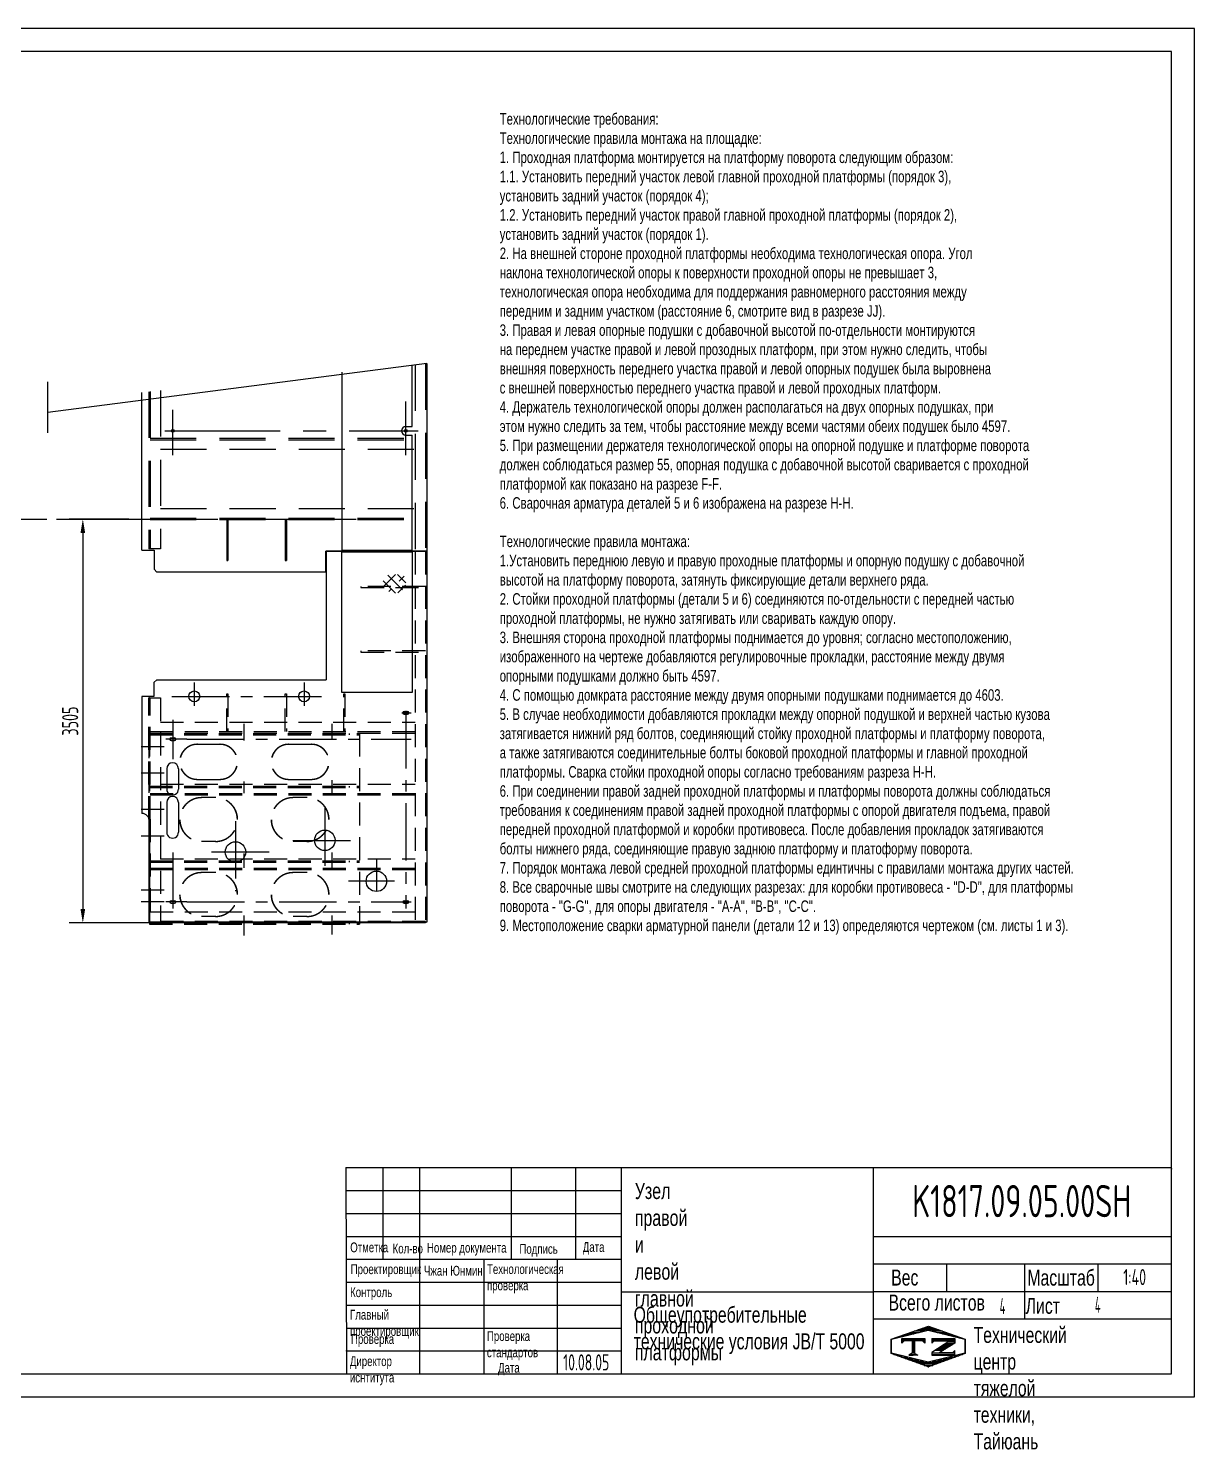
# Model space of a CAD drawing. Header units: millimetres. Extents: x 0 to 16800, y -457 to 11880.
# Drawn here: x 6679 to 16800, y -457 to 11880 of the extents above; entities that cross this region are included whole.
import ezdxf
from ezdxf.enums import TextEntityAlignment as Align

# ---------------------------------------------------------------- set-up
doc = ezdxf.new("R2010")
doc.units = ezdxf.units.MM
doc.header["$LTSCALE"] = 400
doc.linetypes.add('F', pattern=[0.75, 0.5, -0.25])
doc.linetypes.add('G', pattern=[2, 1.25, -0.25, 0.25, -0.25])
for name, color, linetype in [('01', 7, 'Continuous'), ('02', 1, 'Continuous'), ('04', 2, 'F'), ('05', 4, 'G'), ('08', 1, 'Continuous'), ('11', 3, 'Continuous'), ('THICK', 7, 'Continuous')]:
    doc.layers.add(name, color=color, linetype=linetype)
doc.styles.get("Standard").update_dxf_attribs({"font": 'isocp', "width": 0.707, "bigfont": 'intecad.shx'})
doc.dimstyles.new('INTE', dxfattribs={"dimscale": 40, "dimtxt": 3.5, "dimasz": 3, "dimexe": 3, "dimexo": 0, "dimgap": 1, "dimtad": 1, "dimdec": 3, "dimdsep": 46, "dimtxsty": 'Standard', "dimcen": 0, "dimclrd": 1, "dimclre": 1, "dimclrt": 3, "dimaunit": 1, "dimadec": 0, "dimazin": 0, "dimtfac": 1, "dimtmove": 0, "dimatfit": 0, "dimfxl": 1, "dimarcsym": 0})

# ---------------------------------------------------------------- blocks, each defined once
blk = doc.blocks.new('*U39', base_point=(22998, 18934))
at = {"layer": '02', "linetype": 'Continuous'}
h = blk.add_hatch(dxfattribs=at)
h.set_pattern_fill('ANSI38', color=1, scale=20, style=0)
h.set_pattern_definition([(225, (25046.1, 22849.694), (44.9013, -44.9013), []), (315, (25046.1, 22849.694), (134.70384, -44.9013), [158.75, -95.25])])
h.paths.add_polyline_path([(19836, 21085), (19835, 21083), (19834, 21080), (19833, 21078), (19832, 21076), (19831, 21073), (19831, 21071), (19831, 21069), (19832, 21066), (19833, 21064), (19834, 21061), (19835, 21059), (19836, 21057), (19837, 21053), (19837, 21050), (19836, 21047), (19835, 21045), (19834, 21042), (19833, 21040), (19832, 21037), (19832, 21034), (19832, 21031), (19833, 21028), (19834, 21025), (19836, 21021), (19837, 21017), (19838, 21013), (19838, 21007), (19836, 21002), (19834, 20995, 0.177989), (19900, 20974, 0.177989), (19963, 21002, 0.206414), (19995, 21076, 0.213963), (19963, 21147, 0.183947), (19899, 21172, 0.183774), (19834, 21147), (19836, 21140), (19838, 21134), (19838, 21129), (19837, 21125), (19836, 21121), (19834, 21117), (19833, 21114), (19832, 21111), (19832, 21108), (19832, 21105), (19833, 21102), (19834, 21100), (19835, 21097), (19836, 21095), (19837, 21091), (19837, 21088)])
for p, q in [((19632, 21352), (19632, 20479)), ((22852, 21352), (22852, 18946)), ((19638, 21225), (19638, 20615)), ((19632, 20479), (20746, 20479)), ((21519, 19197), (21696, 19197)), ((21811, 19197), (22071, 19197)), ((21519, 19095), (21696, 19095)), ((21811, 19095), (22071, 19095)), ((20771, 18984), (20892, 18984)), ((20892, 18879), (21907, 18879))]:
    blk.add_line(p, q)
blk.add_arc((21974, 18879), 67, 90, 180)
at = {"layer": '01', "color": 7, "linetype": 'Continuous'}
for p, q in [((19632, 21352), (22852, 21352)), ((22852, 21340), (22858, 21340)), ((22858, 21340), (22858, 18951)), ((20892, 18984), (20892, 18879)), ((21956, 18939), (22846, 18939)), ((22852, 18946), (21974, 18946)), ((22852, 18951), (22858, 18951))]:
    blk.add_line(p, q, dxfattribs=at)
at = {"layer": '01'}
for p, q in [((19638, 21225), (20857, 21225)), ((20857, 21225), (20857, 20615)), ((21023, 21156), (21023, 21185)), ((21045, 21156), (21045, 21185)), ((22665, 21156), (22665, 21185)), ((22687, 21156), (22687, 21185)), ((20857, 20615), (19638, 20615)), ((20746, 19009), (20746, 20479)), ((21252, 19134), (21252, 19163)), ((21274, 19134), (21274, 19163)), ((22665, 19134), (22665, 19163)), ((22687, 19134), (22687, 19163)), ((20771, 18984), (20746, 19009)), ((22846, 18939), (22852, 18939)), ((22852, 18939), (22852, 18946))]:
    blk.add_line(p, q, dxfattribs=at)
for centre, radius in [((22496, 20915), 89), ((22141, 20467), 89), ((20891, 20287), 47.5), ((22242, 19692), 89), ((20891, 19334), 47.5)]:
    blk.add_circle(centre, radius, dxfattribs=at)
for centre, radius, start, end in [((21034, 21185), 11, 0, 180), ((21034, 21156), 11, 180, 0), ((22676, 21185), 11, 0, 180), ((22676, 21156), 11, 180, 0), ((21263, 19163), 11, 0, 180), ((21263, 19134), 11, 180, 0), ((21519, 19146), 51, 90, 270), ((21696, 19146), 51, 270, 90), ((21811, 19146), 51, 90, 270), ((22071, 19146), 51, 270, 90), ((22676, 19163), 11, 0, 180), ((22676, 19134), 11, 180, 0)]:
    blk.add_arc(centre, radius, start, end, dxfattribs=at)
at = {"layer": '04'}
for p, q in [((19632, 21340), (22852, 21340)), ((19937, 21340), (19937, 20781)), ((19947, 20781), (19947, 21340)), ((20496, 21340), (20496, 20781)), ((20506, 20781), (20506, 21340)), ((21114, 19040), (21114, 21251)), ((21197, 18951), (21197, 21340)), ((21209, 18951), (21209, 21340)), ((21652, 19040), (21652, 21251)), ((21735, 18951), (21735, 21340)), ((21747, 18951), (21747, 21340)), ((22300, 19040), (22300, 21251)), ((22383, 18951), (22383, 21340)), ((22395, 18951), (22395, 21340)), ((22846, 21340), (22846, 18951)), ((19937, 20781), (19947, 20781)), ((20496, 20781), (20506, 20781)), ((20905, 19040), (22852, 19040)), ((20905, 18939), (20905, 19040)), ((21956, 18951), (20905, 18951)), ((20905, 18946), (20905, 18939)), ((21956, 18951), (22852, 18951))]:
    blk.add_line(p, q, dxfattribs=at)
at = {"layer": '04', "color": 2, "linetype": 'F'}
for p, q in [((19632, 21251), (22852, 21251)), ((22763, 21251), (22763, 18951)), ((20869, 20642), (21197, 20642)), ((20869, 20632), (20869, 20642)), ((21197, 20632), (20869, 20632)), ((20869, 20134), (21197, 20134)), ((20869, 20124), (20869, 20134)), ((21197, 20124), (20869, 20124)), ((20869, 19626), (21197, 19626)), ((20869, 19616), (20869, 19626)), ((21197, 19616), (20869, 19616)), ((21956, 18939), (20905, 18939)), ((21907, 18939), (21956, 18939))]:
    blk.add_line(p, q, dxfattribs=at)
at = {"layer": '05'}
for p, q in [((21017, 21170), (22732, 21170)), ((21034, 21136), (21034, 21216)), ((21263, 19270), (21263, 21216)), ((22676, 19270), (22676, 21216)), ((22141, 20189), (22141, 20746)), ((21862, 20467), (22420, 20467)), ((21263, 19270), (21263, 19088)), ((22676, 19270), (22676, 19088)), ((21095, 19148), (21437, 19148)), ((22246, 19148), (22732, 19148))]:
    blk.add_line(p, q, dxfattribs=at)
at = {"layer": '05', "color": 4, "linetype": 'G'}
for p, q in [((22496, 21073), (22496, 20673)), ((22300, 20915), (22582, 20915)), ((20891, 19139), (20891, 20479)), ((21870, 20467), (22352, 20467)), ((20771, 20287), (20974, 20287)), ((22242, 19985), (22242, 19407)), ((21973, 19692), (22582, 19692)), ((20771, 19334), (20974, 19334))]:
    blk.add_line(p, q, dxfattribs=at)
blk = doc.blocks.new('*U40', base_point=(23514, 11767))
at = {"layer": '04', "color": 2, "linetype": 'F'}
for p, q in [((21870, 11774), (21870, 13596)), ((21870, 13596), (23526, 13596)), ((21882, 11774), (21882, 13596)), ((22328, 11774), (22328, 13596)), ((22340, 11774), (22340, 13596)), ((22976, 11774), (22976, 13596)), ((22988, 11774), (22988, 13596)), ((23514, 11774), (23514, 13596)), ((23526, 11774), (23526, 13596)), ((21870, 13507), (21882, 13507)), ((22328, 13507), (22340, 13507)), ((22976, 13507), (22988, 13507)), ((23514, 13507), (23526, 13507)), ((21785, 13355), (21918, 13355)), ((22274, 13355), (22402, 13355)), ((22903, 13355), (23033, 13355)), ((23450, 13355), (23614, 13355)), ((21964, 12981), (21964, 13180)), ((22268, 12981), (22268, 13186)), ((22427, 13142), (22427, 13019)), ((22807, 13142), (22807, 13019)), ((23078, 13142), (23078, 13019)), ((23458, 13142), (23458, 13019)), ((21785, 12593), (21932, 12593)), ((22287, 12593), (22388, 12593)), ((22912, 12593), (23037, 12593)), ((23450, 12593), (23624, 12593)), ((21964, 12187), (21964, 12386)), ((22268, 12187), (22268, 12392)), ((22427, 12348), (22427, 12225)), ((22807, 12348), (22807, 12225)), ((23078, 12348), (23078, 12225)), ((23458, 12348), (23458, 12225)), ((21985, 11902), (21985, 11621)), ((22214, 11902), (22214, 11621)), ((22328, 11895), (22340, 11895)), ((22531, 11902), (22531, 11621)), ((22760, 11902), (22760, 11621)), ((22976, 11895), (22988, 11895)), ((23229, 11902), (23229, 11621)), ((23331, 11902), (23331, 11621)), ((23514, 11895), (23526, 11895)), ((21870, 11774), (23526, 11774)), ((21884, 11774), (21884, 11767)), ((21884, 11767), (23514, 11767)), ((21969, 11774), (21969, 11767)), ((22001, 11774), (22001, 11767)), ((22198, 11774), (22198, 11767)), ((22230, 11774), (22230, 11767)), ((22515, 11774), (22515, 11767)), ((22547, 11774), (22547, 11767)), ((22744, 11774), (22744, 11767)), ((22776, 11774), (22776, 11767)), ((23213, 11774), (23213, 11767)), ((23245, 11774), (23245, 11767)), ((23315, 11774), (23315, 11767)), ((23347, 11774), (23347, 11767)), ((23514, 11774), (23514, 11767))]:
    blk.add_line(p, q, dxfattribs=at)
for centre, radius, start, end in [((22116, 13180), 152, 0, 180), ((22116, 13178), 152, 0, 180), ((22617, 13142), 190, 0, 180), ((22617, 13140), 190, 0, 180), ((23268, 13142), 190, 0, 180), ((23268, 13140), 190, 0, 180), ((22116, 12983), 152, 180, 0), ((22116, 12981), 152, 180, 0), ((22617, 13021), 190, 180, 0), ((22617, 13019), 190, 180, 0), ((23268, 13021), 190, 180, 0), ((23268, 13019), 190, 180, 0), ((22116, 12386), 152, 0, 180), ((22116, 12384), 152, 0, 180), ((22617, 12348), 190, 0, 180), ((22617, 12346), 190, 0, 180), ((23268, 12348), 190, 0, 180), ((23268, 12346), 190, 0, 180), ((22617, 12227), 190, 180, 0), ((22617, 12225), 190, 180, 0), ((23268, 12227), 190, 180, 0), ((23268, 12225), 190, 180, 0), ((22116, 12189), 152, 180, 0), ((22116, 12187), 152, 180, 0)]:
    blk.add_arc(centre, radius, start, end, dxfattribs=at)
blk = doc.blocks.new('*D41')
at = {"layer": '08', "color": 1, "lineweight": -2, "ltscale": 2}
for p, q in [((7550, 7620), (7031, 7620)), ((7151, 7500), (7151, 4235)), ((7730, 4115), (7031, 4115))]:
    blk.add_line(p, q, dxfattribs=at)
at = {"layer": '08', "color": 1, "ltscale": 2}
for points in [[(7131, 7500), (7171, 7500), (7151, 7620)], [(7131, 4235), (7171, 4235), (7151, 4115)]]:
    blk.add_solid(points, dxfattribs=at)
at = {"layer": 'Defpoints', "color": 0, "ltscale": 2}
for p in [(7550, 7620), (7151, 4115), (7730, 4115)]:
    blk.add_point(p, dxfattribs=at)
at = {"layer": '08', "color": 3, "ltscale": 2, "insert": (7041, 5867), "char_height": 140, "attachment_point": 5, "rotation": 90}
blk.add_mtext('3505', dxfattribs=at)
blk = doc.blocks.new('*U69')
at = {"layer": '01'}
for points in [[(415, 292), (25, 292)], [(25, 292), (25, 5)], [(415, 5), (415, 292)], [(25, 5), (415, 5)]]:
    blk.add_lwpolyline(points, dxfattribs=at)
at = {"layer": '02'}
for points in [[(420, 297), (0, 297)], [(0, 297), (0, 0)], [(420, 0), (420, 297)], [(0, 0), (420, 0)]]:
    blk.add_lwpolyline(points, dxfattribs=at)
blk = doc.blocks.new('*X73')
at = {"color": 0}
for p, q in [((127.06, 7.8), (132.06, 7.8)), ((127.06, 7.5), (132.06, 7.5)), ((127.06, 7.2), (127.32, 7.2)), ((129.23, 6.3), (131.04, 6.3)), ((129.7, 6.6), (131.51, 6.6)), ((130.16, 6.9), (131.98, 6.9)), ((130.62, 7.2), (132.06, 7.2)), ((127.84, 5.4), (129.64, 5.4)), ((128.3, 5.7), (130.1, 5.7)), ((128.77, 6), (130.57, 6))]:
    blk.add_line(p, q, dxfattribs=at)
blk = doc.blocks.new('*X74')
at = {"color": 0}
for p, q in [((127.06, 4.8), (132.06, 4.8)), ((127.06, 4.5), (132.06, 4.5)), ((131.84, 5.1), (132.06, 5.1))]:
    blk.add_line(p, q, dxfattribs=at)
blk = doc.blocks.new('*X72')
at = {"color": 0}
for p, q in [((122.34, 4.5), (123.72, 4.5)), ((122.82, 4.8), (123.24, 4.8))]:
    blk.add_line(p, q, dxfattribs=at)
blk = doc.blocks.new('*X71')
at = {"color": 0}
for p, q in [((120.53, 7.8), (125.53, 7.8)), ((120.53, 7.5), (125.53, 7.5)), ((120.53, 7.2), (120.79, 7.2)), ((125.27, 7.2), (125.53, 7.2))]:
    blk.add_line(p, q, dxfattribs=at)
blk = doc.blocks.new('*X70')
at = {"color": 0}
for p, q in [((123.24, 9.6), (125.52, 9.6)), ((124.1, 9.9), (128.52, 9.9)), ((124.97, 10.2), (127.67, 10.2)), ((125.83, 10.5), (126.82, 10.5)), ((127.02, 9.6), (129.37, 9.6)), ((118.22, 7.8), (118.32, 7.8)), ((118.22, 7.5), (118.27, 7.5)), ((118.22, 7.2), (118.27, 7.2)), ((118.22, 6.9), (118.27, 6.9)), ((118.22, 6.6), (118.27, 6.6)), ((118.22, 6.3), (118.27, 6.3)), ((118.94, 8.1), (119.52, 8.1)), ((119.8, 8.4), (120.72, 8.4)), ((120.66, 8.7), (121.92, 8.7)), ((121.52, 9), (123.12, 9)), ((122.38, 9.3), (124.32, 9.3)), ((128.22, 9.3), (130.22, 9.3)), ((129.42, 9), (131.07, 9)), ((130.62, 8.7), (131.92, 8.7)), ((131.82, 8.4), (132.77, 8.4)), ((133.02, 8.1), (133.62, 8.1)), ((134.22, 7.8), (134.32, 7.8)), ((134.27, 7.5), (134.32, 7.5)), ((134.27, 7.2), (134.32, 7.2)), ((134.27, 6.9), (134.32, 6.9)), ((134.27, 6.6), (134.32, 6.6)), ((134.27, 6.3), (134.32, 6.3)), ((118.22, 6), (118.27, 6)), ((118.22, 5.7), (118.27, 5.7)), ((118.22, 5.4), (118.27, 5.4)), ((118.22, 5.1), (118.27, 5.1)), ((118.22, 4.8), (118.27, 4.8)), ((118.79, 4.5), (119.42, 4.5)), ((119.61, 4.2), (120.62, 4.2)), ((120.43, 3.9), (121.82, 3.9)), ((121.26, 3.6), (123.02, 3.6)), ((122.08, 3.3), (124.22, 3.3)), ((128.32, 3.3), (130.51, 3.3)), ((129.52, 3.6), (131.32, 3.6)), ((130.72, 3.9), (132.14, 3.9)), ((131.92, 4.2), (132.95, 4.2)), ((133.12, 4.5), (133.76, 4.5)), ((134.27, 6), (134.32, 6)), ((134.27, 5.7), (134.32, 5.7)), ((134.27, 5.4), (134.32, 5.4)), ((134.27, 5.1), (134.32, 5.1)), ((134.27, 4.8), (134.32, 4.8)), ((122.91, 3), (125.42, 3)), ((123.73, 2.7), (128.89, 2.7)), ((124.55, 2.4), (128.07, 2.4)), ((125.38, 2.1), (127.26, 2.1)), ((126.2, 1.8), (126.45, 1.8)), ((127.12, 3), (129.7, 3))]:
    blk.add_line(p, q, dxfattribs=at)

msp = doc.modelspace()

# ---------------------------------------------------------------- linework, layer by layer
at = {"ltscale": 2}
for p, q in [((7663.7661, 7351.5977), (7663.7661, 8719.9091)), ((7663.7661, 7351.5977), (7768.7661, 7351.5977)), ((7768.7661, 7351.5977), (7768.7661, 7185.5977)), ((10136.7661, 7340.5977), (9260.7661, 7340.5977)), ((9260.7661, 7160.5977), (9260.7661, 7340.5977)), ((7793.7661, 7160.5977), (7768.7661, 7185.5977)), ((9260.7661, 7160.5977), (7793.7661, 7160.5977))]:
    msp.add_line(p, q, dxfattribs=at)
at = {"layer": '01', "ltscale": 2}
for p, q in [((9399.7661, 8895.9867), (9399.7661, 7346.5977)), ((10009.7661, 8424.5977), (10009.7661, 8957.8573)), ((9954.7661, 8424.5977), (10009.7661, 8424.5977)), ((9954.7661, 8348.5977), (10009.7661, 8348.5977)), ((10009.7661, 7346.5977), (10009.7661, 8348.5977))]:
    msp.add_line(p, q, dxfattribs=at)
at = {"layer": '01', "color": 7, "linetype": 'Continuous', "ltscale": 2}
for p, q in [((10136.7661, 8970.7386), (10136.7661, 7340.5977)), ((10009.7661, 7346.5977), (9399.7661, 7346.5977))]:
    msp.add_line(p, q, dxfattribs=at)
msp.add_circle((7932.7661, 8386.5977), 11, dxfattribs=at)
at = {"layer": '01', "ltscale": 2}
msp.add_circle((9954.7661, 8386.5977), 11, dxfattribs=at)
msp.add_arc((9954.7661, 8386.5977), 38, 90, 270, dxfattribs=at)
at = {"layer": '01'}
msp.add_point((16600, 1981.2872), dxfattribs=at)
at = {"layer": '02', "ltscale": 2}
msp.add_lwpolyline([(10136.7661, 8970.7386), (6846.8191, 8544.6443)], dxfattribs=at)
at = {"layer": '04', "color": 2, "linetype": 'F', "ltscale": 2}
for p, q in [((10035.7661, 8960.4944), (10035.7661, 7340.5977)), ((10124.7661, 8969.5214), (10124.7661, 7340.5977)), ((7723.7661, 8725.9948), (7723.7661, 7363.5977)), ((7735.7661, 8727.2119), (7735.7661, 7363.5977)), ((7824.7661, 8736.2389), (7824.7661, 7363.5977)), ((8399.7661, 7617.5977), (8399.7661, 7261.5977)), ((8409.7661, 7617.5977), (8409.7661, 7261.5977)), ((8907.7661, 7617.5977), (8907.7661, 7261.5977)), ((8917.7661, 7617.5977), (8917.7661, 7261.5977)), ((7824.7661, 7363.5977), (7723.7661, 7363.5977))]:
    msp.add_line(p, q, dxfattribs=at)
at = {"layer": '04', "ltscale": 2}
for p, q in [((7735.7661, 8321.5977), (10124.7661, 8321.5977)), ((7735.7661, 8309.5977), (10124.7661, 8309.5977)), ((7824.7661, 8226.5977), (10035.7661, 8226.5977)), ((7824.7661, 7712.5977), (10035.7661, 7712.5977)), ((7735.7661, 7629.5977), (10124.7661, 7629.5977)), ((7735.7661, 7617.5977), (10124.7661, 7617.5977)), ((8399.7661, 7261.5977), (8409.7661, 7261.5977)), ((8907.7661, 7261.5977), (8917.7661, 7261.5977))]:
    msp.add_line(p, q, dxfattribs=at)
at = {"layer": '05', "color": 4, "linetype": 'G', "ltscale": 2}
for p, q in [((9954.7661, 8174.4719), (9954.7661, 8640.7126)), ((7932.7661, 8174.4719), (7932.7661, 8569.7629)), ((7863.3237, 8386.5977), (10061.2526, 8386.5977)), ((2638.9129, 7619.5977), (6921.9299, 7619.5977))]:
    msp.add_line(p, q, dxfattribs=at)
at = {"layer": '05', "ltscale": 2}
msp.add_line((6921.9299, 7619.5977), (10136.7661, 7619.5977), dxfattribs=at)
at = {"layer": '11', "ltscale": 2}
msp.add_line((6846.8191, 8369.9335), (6846.8191, 8812.0272), dxfattribs=at)
at = {"layer": 'THICK'}
for p, q in [((9433.9863, 1990.1458), (9439.4167, 200)), ((9433.9863, 1990.1458), (16600, 1990.1458)), ((9757.5619, 1989.2824), (9757.5619, 1990.1458)), ((9757.6649, 1194.5255), (9757.6649, 1990.1458)), ((10075.913, 200), (10075.913, 1990.1458)), ((10871.5334, 1194.5255), (10871.5334, 1990.1458)), ((11428.4676, 1194.5255), (11428.4676, 1990.1458)), ((11826.2778, 200), (11826.2778, 1990.1458)), ((14014.2338, 200), (14014.2338, 1990.1458)), ((16600, 200), (16600, 1990.1458)), ((9439.4167, 1393.4305), (11826.2778, 1393.4305)), ((14014.2338, 1393.4305), (16600, 1393.4305)), ((9439.4167, 1194.5255), (11826.2778, 1194.5255)), ((10632.8473, 200), (10632.8473, 1194.5255)), ((11269.3436, 200), (11269.3436, 1194.5255)), ((14014.2338, 1154.7444), (16600, 1154.7444)), ((14650.7301, 916.0583), (14650.7301, 1154.7444)), ((15327.0074, 677.3722), (15327.0074, 1154.7444)), ((15963.5037, 916.0583), (15963.5037, 1154.7444)), ((11826.2778, 912.61), (14014.2338, 912.61)), ((14014.2338, 916.0583), (16600, 916.0583)), ((14014.2338, 677.3722), (16600, 677.3722)), ((9439.4167, 200), (16600, 200))]:
    msp.add_line(p, q, dxfattribs=at)
at = {"layer": 'THICK', "color": 3}
for p, q in [((9439.4167, 1791.2407), (11826.2778, 1791.2407)), ((9439.4167, 1592.3356), (11826.2778, 1592.3356)), ((9439.4167, 995.6204), (11826.2778, 995.6204)), ((9439.4167, 796.7153), (11826.2778, 796.7153)), ((9439.4167, 597.8102), (11826.2778, 597.8102)), ((14167.4733, 502.5779), (14489.9001, 614.8789)), ((14167.4733, 377.5153), (14167.4733, 502.5779)), ((14169.567, 500.0488), (14487.8151, 579.6108)), ((14169.567, 380.7057), (14169.567, 500.0488)), ((14259.4317, 466.5057), (14259.4317, 506.2867)), ((14259.4317, 506.2867), (14458.3368, 506.2867)), ((14458.3368, 506.2867), (14458.3368, 466.5057)), ((14487.8151, 579.6108), (14806.0633, 500.0488)), ((14489.9001, 614.8789), (14808.1395, 502.5779)), ((14519.2444, 506.2867), (14519.2444, 466.5057)), ((14519.2444, 506.2867), (14718.1494, 506.2867)), ((14718.1494, 506.2867), (14718.1494, 466.5057)), ((14806.0633, 500.0488), (14806.0633, 380.7057)), ((14808.1395, 502.5779), (14808.1395, 377.5153)), ((9439.4167, 398.9051), (11826.2778, 398.9051)), ((14489.9001, 260.1097), (14167.4733, 377.5153)), ((14487.8151, 301.1437), (14169.567, 380.7057)), ((14279.3222, 486.3962), (14259.4317, 466.5057)), ((14438.4463, 486.3962), (14279.3222, 486.3962)), ((14358.8815, 386.568), (14320.3447, 362.3212)), ((14350.1796, 486.5861), (14350.1796, 377.4755)), ((14358.8815, 486.5861), (14358.8815, 377.4755)), ((14358.8815, 386.568), (14397.4183, 362.3212)), ((14368.8265, 486.5861), (14368.8265, 377.4755)), ((14458.3368, 466.5057), (14438.4463, 486.3962)), ((14806.0633, 380.7057), (14487.8151, 301.1437)), ((14808.1395, 377.5153), (14489.9001, 260.1097)), ((14519.2444, 466.5057), (14539.1349, 486.3962)), ((14675.8778, 486.3962), (14519.2444, 385.0526)), ((14519.2444, 385.0526), (14519.2444, 362.3212)), ((14539.1349, 486.3962), (14675.8778, 486.3962)), ((14616.2423, 401.6685), (14585.8411, 382.2117)), ((14698.2535, 382.2117), (14585.8411, 382.2117)), ((14718.144, 466.8856), (14616.2423, 401.6685)), ((14718.144, 402.1022), (14698.2535, 382.2117)), ((14718.144, 362.3212), (14718.144, 402.1022)), ((14320.3447, 362.3212), (14358.8815, 362.3212)), ((14397.4183, 362.3212), (14358.8815, 362.3212)), ((14519.2444, 362.3212), (14718.144, 362.3212))]:
    msp.add_line(p, q, dxfattribs=at)
for p in [(9439.4167, 398.9051), (9439.4167, 200)]:
    msp.add_point(p, dxfattribs=at)

# ---------------------------------------------------------------- block references
at = {"layer": '01', "color": 7, "linetype": 'Continuous', "ltscale": 2, "rotation": 270}
msp.add_blockref('*U39', (7717.929, 3974.362), dxfattribs=at)
at = {"layer": '01', "ltscale": 2, "rotation": 270}
msp.add_blockref('*U40', (7723.2661, 4115.0977), dxfattribs=at)
at = {"layer": '11', "xscale": 40, "yscale": 40, "zscale": 40}
msp.add_blockref('*U69', (0, 0), dxfattribs=at)
at = {"layer": 'THICK', "color": 3, "xscale": 39.78101820280722, "yscale": 39.78101820280608, "zscale": 39.78101820280896}
for name in ['*X70', '*X71', '*X73', '*X72', '*X74']:
    msp.add_blockref(name, (9464.5764, 190.2805), dxfattribs=at)

# ---------------------------------------------------------------- texts
at = {"layer": '01', "attachment_point": 1}
for s, insert, char_height in [('{\\fArial|b0|i0|c204|p34;Отметка}', (9471.902, 1340.4316), 84.8232), ('{\\fArial|b0|i0|c204|p34;Кол-во}', (9839.7536, 1330.674), 84.8232), ('{\\fArial|b0|i0|c204|p34;Номер документа}', (10137.7184, 1337.2009), 84.8232), ('{\\fArial|b0|i0|c204|p34;Подпись}', (10940.053, 1327.4215), 84.8232), ('{\\fArial|b0|i0|c204|p34;Дата}', (11490.2027, 1343.6841), 84.8232), ('{\\fArial|b0|i0|c204|p34;Проектировщик}', (9475.6348, 1150.9611), 84.8232), ('{\\fArial|b0|i0|c204|p34;\\C3;Чжан Юнмин}', (10111.6893, 1137.9292), 84.8232), ('{\\fArial|b0|i0|c204|p34;Технологическая\\Pпроверка}', (10658.9066, 1151.5989), 84.8232), ('{\\fArial|b0|i0|c204|p34;Вес}', (14167.0358, 1105.3483), 138.54456), ('{\\fArial|b0|i0|c204|p34;Контроль}', (9470.7628, 951.1632), 84.8232), ('{\\fArial|b0|i0|c204|p34;Главный\\Pпроектировщик}', (9470.0117, 755.928), 84.8232), ('{\\fArial|b0|i0|c204|p34;Проверка}', (9478.3014, 544.9697), 84.8232), ('{\\fArial|b0|i0|c204|p34;Проверка\\Pстандартов}', (10658.0943, 570.1714), 84.8232), ('{\\fArial|b0|i0|c204|p34;Директор\\Pиснтитута}', (9468.7069, 352.2472), 84.8232), ('{\\fArial|b0|i0|c204|p34;Дата}', (10754.4675, 295.5518), 84.8232)]:
    msp.add_mtext(s, dxfattribs=dict(at, insert=insert, char_height=char_height))
at = {"layer": '01', "insert": (14882.03, 607.0626), "char_height": 138.54456, "width": 6.510646, "attachment_point": 1}
msp.add_mtext('{\\fArial|b0|i0|c204|p34;Технический центр\\Pтяжелой техники, Тайюань}', dxfattribs=at)
at = {"layer": '05', "char_height": 138.6, "attachment_point": 1}
for s, insert in [('{\\fArial|b0|i0|c204|p34;\\C0;Масштаб}', (15348.8808, 1104.6927)), ('{\\fArial|b0|i0|c204|p34;\\C0;Всего листов}', (14144.1476, 888.0414)), ('{\\fArial|b0|i0|c204|p34;\\C0;Общеупотребительные\\Pтехнические условия \\fArial|b0|i0|c0|p34;JB/T 5000}', (11931.7159, 782.8117)), ('{\\fArial|b0|i0|c204|p34;\\C0;Лист}', (15334.1595, 859.8956))]:
    msp.add_mtext(s, dxfattribs=dict(at, insert=insert))
at = {"layer": '11'}
for s, height, width, p, p2 in [('K1817.09.05.00SH', 280, 0.696133, (14348.9512, 1560), (16251.0488, 1560)), ('1:40', 140, 0.657692, (16180.981, 970), (16379.019, 970)), ('4', 140, 0.543846, (15935.255, 730), (15984.745, 730)), ('4', 140, 0.543846, (15108.4043, 717.985), (15157.8943, 717.985)), ('10.08.05', 140, 0.636133, (11320, 230), (11720, 230))]:
    msp.add_text(s, height=height, dxfattribs=dict(at, width=width)).set_placement(p, p2, align=Align.FIT)
at = {"layer": '11', "insert": (10769.2034, 11144.5425), "char_height": 100, "attachment_point": 1}
msp.add_mtext('{\\fArial|b0|i0|c204|p34;Технологические требования:\\PТехнологические правила монтажа на площадке:\\P1. Проходная платформа монтируется на платформу поворота следующим образом:\\P1.1. Установить передний участок левой главной проходной платформы (порядок 3),\\Pустановить задний участок (порядок 4);\\P1.2. Установить передний участок правой главной проходной платформы (порядок 2),\\Pустановить задний участок (порядок 1).\\P2. На внешней стороне проходной платформы необходима технологическая опора. Угол\\Pнаклона технологической опоры к поверхности проходной опоры не превышает 3,\\Pтехнологическая опора необходима для поддержания равномерного расстояния между\\Pпередним и задним участком (расстояние 6, смотрите вид в разрезе \\fArial|b0|i0|c0|p34;JJ\\fArial|b0|i0|c204|p34;).\\P3. Правая и левая опорные подушки с добавочной высотой по-отдельности монтируются\\Pна переднем участке правой и левой прозодных платформ, при этом нужно следить, чтобы\\Pвнешняя поверхность переднего участка правой и левой опорных подушек была выровнена\\Pс внешней поверхностью переднего участка правой и левой проходных платформ.\\P4. Держатель технологической опоры должен располагаться на двух опорных подушках, при\\Pэтом нужно следить за тем, чтобы расстояние между всеми частями обеих подушек было 4597.\\P5. При размещении держателя технологической опоры на опорной подушке и платформе поворота\\Pдолжен соблюдаться размер 55, опорная подушка с добавочной высотой сваривается с проходной\\Pплатформой как показано на разрезе \\fArial|b0|i0|c0|p34;F-F.\\P\\fArial|b0|i0|c204|p34;6. Сварочная арматура деталей 5 и 6 изображена на разрезе Н-Н.\\P\\PТехнологические правила монтажа:\\P1.Установить переднюю левую и правую проходные платформы и опорную подушку с добавочной\\Pвысотой на платформу поворота, затянуть фиксирующие детали верхнего ряда.\\P2. Стойки проходной платформы (детали 5 и 6) соединяются по-отдельности с передней частью\\Pпроходной платформы, не нужно затягивать или сваривать каждую опору.\\P3. Внешняя сторона проходной платформы поднимается до уровня; согласно местоположению, \\Pизображенного на чертеже добавляются регулировочные прокладки, расстояние между двумя\\Pопорными подушками должно быть 4597.\\P4. С помощью домкрата расстояние между двумя опорными подушками поднимается до 4603.\\P5. В случае необходимости добавляются прокладки между опорной подушкой и верхней частью кузова\\Pзатягивается нижний ряд болтов, соединяющий стойку проходной платформы и платформу поворота,\\Pа также затягиваются соединительные болты боковой проходной платформы и главной проходной\\Pплатформы. Сварка стойки проходной опоры согласно требованиям разреза Н-Н.\\P6. При соединении правой задней проходной платформы и платформы поворота должны соблюдаться\\Pтребования к соединениям правой задней проходной платформы с опорой двигателя подъема, правой\\Pпередней проходной платформой и коробки противовеса. После добавления прокладок затягиваются\\Pболты нижнего ряда, соединяющие правую заднюю платформу и платоформу поворота.\\P7. Порядок монтажа левой средней проходной платформы единтичны с правилами монтажа других частей.\\P8. Все сварочные швы смотрите на следующих разрезах: для коробки противовеса - "\\fArial|b0|i0|c0|p34;D-D\\fArial|b0|i0|c204|p34;", для платформы\\Pповорота - "\\fArial|b0|i0|c0|p34;G-G\\fArial|b0|i0|c204|p34;"\\fArial|b0|i0|c0|p34;, \\fArial|b0|i0|c204|p34;для опоры двигателя - "А-А", "В-В", "С-С".\\P9. Местоположение сварки арматурной панели (детали 12 и 13) определяются чертежом (см. листы 1 и 3).}', dxfattribs=at)
at = {"layer": '11', "insert": (11941.7364, 1857.7731), "char_height": 140, "width": 5.670719, "attachment_point": 1}
msp.add_mtext('{\\fArial|b0|i0|c204|p34;Узел правой и левой главной\\Pпроходной платформы}', dxfattribs=at)

# ---------------------------------------------------------------- dimensions: what is measured, and where the dimension line sits
at = {"layer": '08', "ltscale": 2}
dim = msp.add_linear_dim(base=(7150.609, 4114.5977), p1=(7550.0628, 7619.5977), p2=(7730.2661, 4114.5977), angle=270, dimstyle='INTE', dxfattribs=at)
dim.commit()
dim.dimension.update_dxf_attribs({"geometry": '*D41', "text_midpoint": (7040.609, 5867.0977)})

doc.saveas('drawing.dxf')
